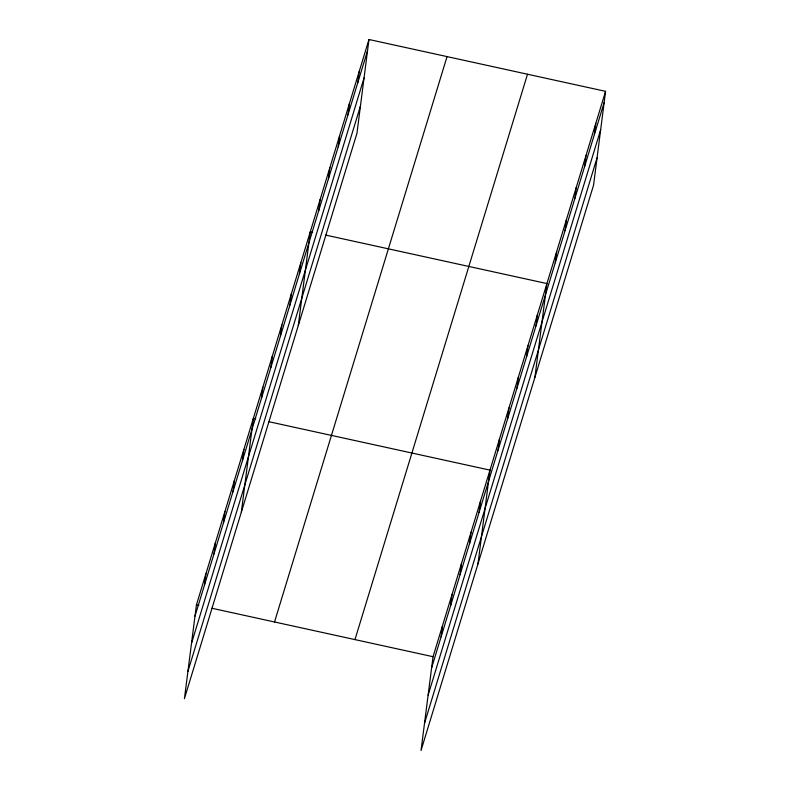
<?xml version="1.0" encoding="UTF-8"?>
<svg xmlns="http://www.w3.org/2000/svg" width="790" height="790" viewBox="0 0 790 790"><rect width="100%" height="100%" fill="white"/><g stroke="black" fill="none" stroke-linecap="round" stroke-linejoin="round"><path stroke-width="1.19" d="M368.969 39.5L196.434 604.873L184.425 698.666L356.952 133.293L368.969 39.5L605.575 91.334L593.567 185.127L421.031 750.5L433.048 656.707L605.575 91.334M204.492 585.005L205.923 573.777M213.981 553.909L215.413 542.681M223.471 522.812L224.903 511.584M232.961 491.716L234.393 480.498M242.441 460.619L243.883 449.401M241.355 512.098L253.373 418.305L255.743 418.819M261.421 398.427L262.863 387.209M270.911 367.33L272.353 356.112M280.401 336.234L281.842 325.016M289.891 305.137L291.332 293.92M299.38 274.041L300.822 262.823M298.294 325.519L310.312 231.727L312.672 232.25M318.647 210.91L320.088 199.692M328.423 178.876L329.865 167.648M338.199 146.841L339.641 135.613M347.975 114.797L349.417 103.579M357.761 82.762L359.193 71.534M441.097 636.829L442.538 625.611M450.586 605.742L452.018 594.514M460.076 574.646L461.508 563.418M469.566 543.55L470.998 532.322M479.056 512.453L480.488 501.225M477.97 563.922L489.978 470.129L268.748 421.672M498.036 450.26L499.468 439.033M507.526 419.164L508.957 407.936M517.015 388.068L518.447 376.85M526.495 356.971L527.937 345.753M535.985 325.875L537.427 314.657M534.899 377.353L546.917 283.561L325.687 235.094M555.251 262.744L556.693 251.516M565.038 230.71L566.47 219.482M574.814 198.665L576.246 187.447M584.59 166.631L586.022 155.403M594.366 134.596L595.798 123.368M195.002 616.101L367.538 50.718M191.506 643.346L364.042 77.973M187.911 671.421L360.447 106.048M274.515 621.977L447.051 56.604M354.967 639.604L527.503 74.23M431.607 667.925L604.143 102.552M428.111 695.18L600.647 129.797M424.516 723.255L597.052 157.872M196.434 604.873L198.804 605.397M211.819 608.241L433.048 656.707"/></g></svg>
